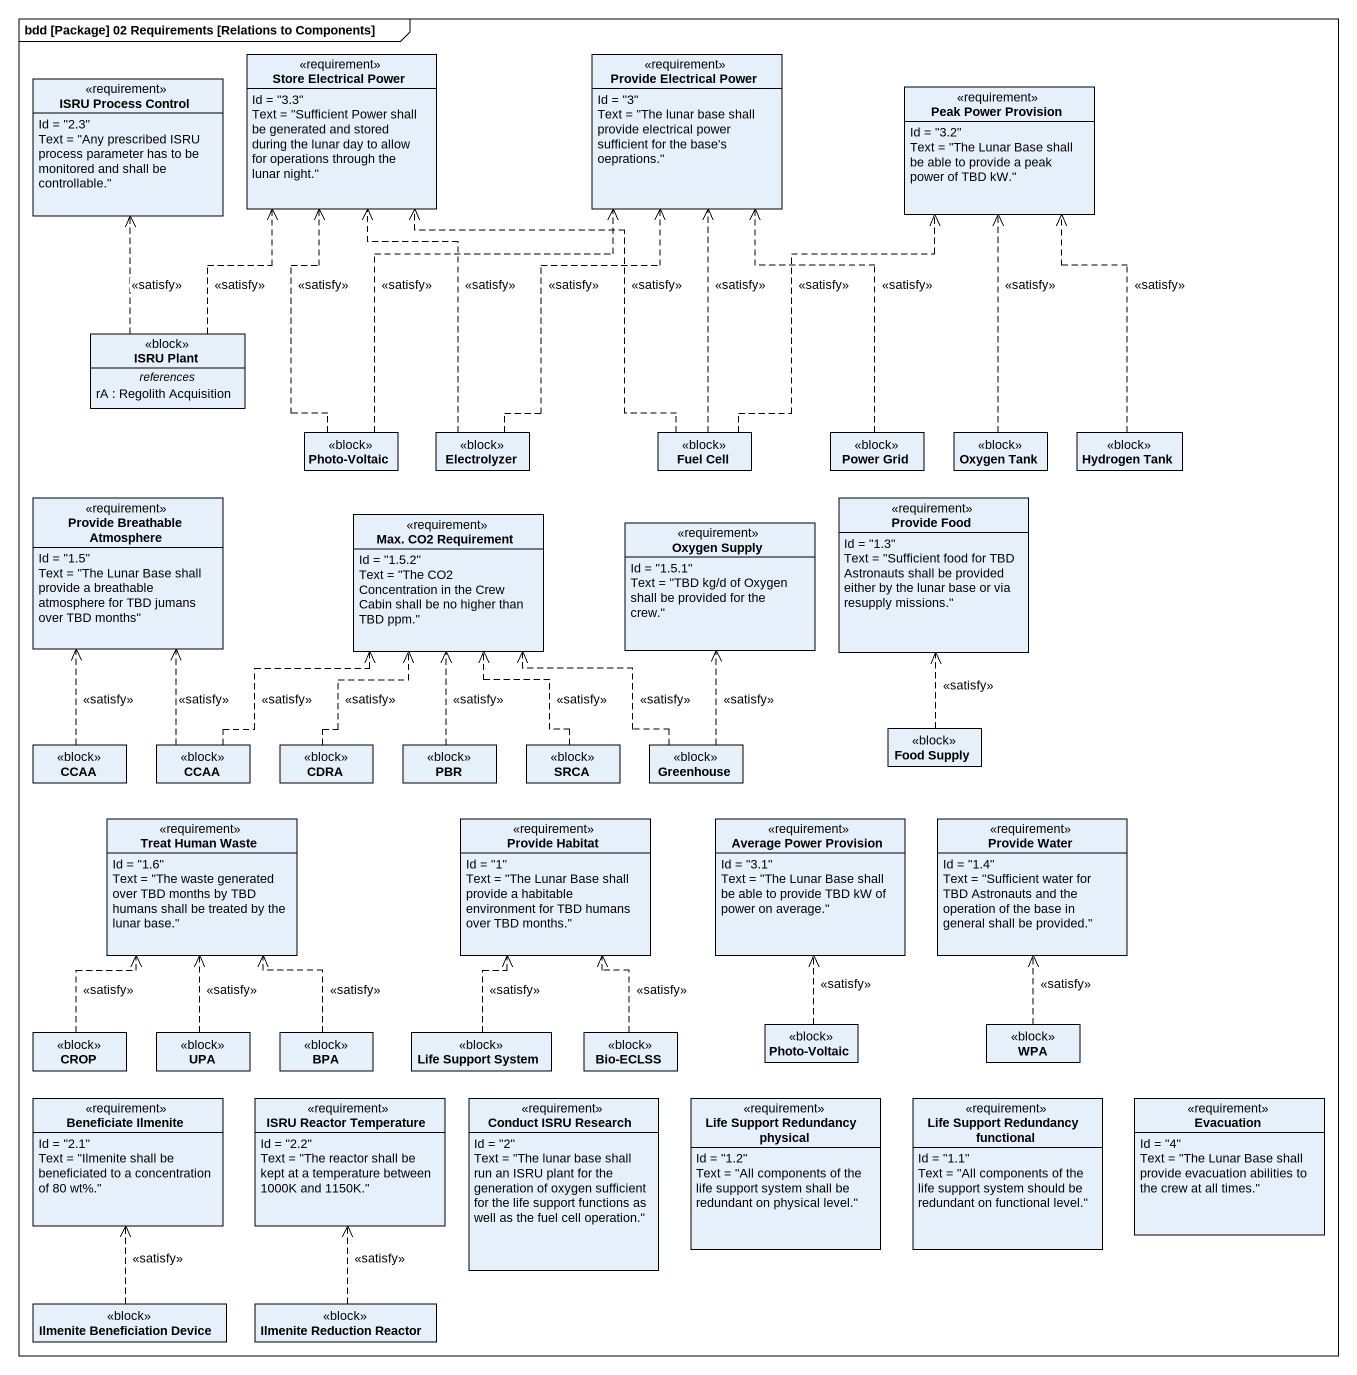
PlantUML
@startuml
mainframe bdd [Package] 02 Requirements [Relations to Components]
hide circle
hide empty members
class "Store Electrical Power" as Store_Electrical_Power <<requirement>> {
  Id = "3.3"
  Text = "Sufficient Power shall be generated and stored during the lunar day to allow for operations through the lunar night."
}
class "Provide Electrical Power" as Provide_Electrical_Power <<requirement>> {
  Id = "3"
  Text = "The lunar base shall provide electrical power sufficient for the base's oeprations."
}
class "ISRU Process Control" as ISRU_Process_Control <<requirement>> {
  Id = "2.3"
  Text = "Any prescribed ISRU process parameter has to be monitored and shall be controllable."
}
class "Peak Power Provision" as Peak_Power_Provision <<requirement>> {
  Id = "3.2"
  Text = "The Lunar Base shall be able to provide a peak power of TBD kW."
}
class "ISRU Plant" as ISRU_Plant <<block>> {
  -- references --
  rA : Regolith Acquisition
}
class "Photo-Voltaic" as Photo_Voltaic <<block>>
class Electrolyzer <<block>>
class "Fuel Cell" as Fuel_Cell <<block>>
class "Power Grid" as Power_Grid <<block>>
class "Oxygen Tank" as Oxygen_Tank <<block>>
class "Hydrogen Tank" as Hydrogen_Tank <<block>>
class "Provide Breathable Atmosphere" as Provide_Breathable <<requirement>> {
  Id = "1.5"
  Text = "The Lunar Base shall provide a breathable atmosphere for TBD jumans over TBD months"
}
class "Provide Food" as Provide_Food <<requirement>> {
  Id = "1.3"
  Text = "Sufficient food for TBD Astronauts shall be provided either by the lunar base or via resupply missions."
}
class "Max. CO2 Requirement" as Max_CO2_Requirement <<requirement>> {
  Id = "1.5.2"
  Text = "The CO2 Concentration in the Crew Cabin shall be no higher than TBD ppm."
}
class "Oxygen Supply" as Oxygen_Supply <<requirement>> {
  Id = "1.5.1"
  Text = "TBD kg/d of Oxygen shall be provided for the crew."
}
class CCAA <<block>>
class "CCAA" as CCAA_2 <<block>>
class CDRA <<block>>
class PBR <<block>>
class SRCA <<block>>
class Greenhouse <<block>>
class "Food Supply" as Food_Supply <<block>>
class "Treat Human Waste" as Treat_Human_Waste <<requirement>> {
  Id = "1.6"
  Text = "The waste generated over TBD months by TBD humans shall be treated by the lunar base."
}
class "Provide Habitat" as Provide_Habitat <<requirement>> {
  Id = "1"
  Text = "The Lunar Base shall provide a habitable environment for TBD humans over TBD months."
}
class "Average Power Provision" as Average_Power_Provision <<requirement>> {
  Id = "3.1"
  Text = "The Lunar Base shall be able to provide TBD kW of power on average."
}
class "Provide Water" as Provide_Water <<requirement>> {
  Id = "1.4"
  Text = "Sufficient water for TBD Astronauts and the operation of the base in general shall be provided."
}
class "Photo-Voltaic" as Photo_Voltaic_2 <<block>>
class WPA <<block>>
class CROP <<block>>
class UPA <<block>>
class BPA <<block>>
class "Life Support System" as Life_Support_System <<block>>
class "Bio-ECLSS" as Bio_ECLSS <<block>>
class "Beneficiate Ilmenite" as Beneficiate_Ilmenite <<requirement>> {
  Id = "2.1"
  Text = "Ilmenite shall be beneficiated to a concentration of 80 wt%."
}
class "ISRU Reactor Temperature" as ISRU_Reactor_Temperature <<requirement>> {
  Id = "2.2"
  Text = "The reactor shall be kept at a temperature between 1000K and 1150K."
}
class "Conduct ISRU Research" as Conduct_ISRU_Research <<requirement>> {
  Id = "2"
  Text = "The lunar base shall run an ISRU plant for the generation of oxygen sufficient for the life support functions as well as the fuel cell operation."
}
class "Life Support Redundancy physical" as Life_Support_Redundancy <<requirement>> {
  Id = "1.2"
  Text = "All components of the life support system shall be redundant on physical level."
}
class "Life Support Redundancy functional" as Life_Support_Redundancy_2 <<requirement>> {
  Id = "1.1"
  Text = "All components of the life support system should be redundant on functional level."
}
class Evacuation <<requirement>> {
  Id = "4"
  Text = "The Lunar Base shall provide evacuation abilities to the crew at all times."
}
class "Ilmenite Beneficiation Device" as Ilmenite_Beneficiation <<block>>
class "Ilmenite Reduction Reactor" as Ilmenite_Reduction_Reactor <<block>>
ISRU_Plant .up.> Store_Electrical_Power : <<satisfy>>
ISRU_Plant .up.> ISRU_Process_Control : <<satisfy>>
Photo_Voltaic .up.> Store_Electrical_Power : <<satisfy>>
Photo_Voltaic .up.> Provide_Electrical_Power : <<satisfy>>
Electrolyzer .up.> Store_Electrical_Power : <<satisfy>>
Electrolyzer .up.> Provide_Electrical_Power : <<satisfy>>
Fuel_Cell .up.> Store_Electrical_Power : <<satisfy>>
Fuel_Cell .up.> Provide_Electrical_Power : <<satisfy>>
Fuel_Cell .up.> Peak_Power_Provision : <<satisfy>>
Power_Grid .up.> Provide_Electrical_Power : <<satisfy>>
Oxygen_Tank .up.> Peak_Power_Provision : <<satisfy>>
Hydrogen_Tank .up.> Peak_Power_Provision : <<satisfy>>
CCAA .up.> Provide_Breathable : <<satisfy>>
CCAA_2 .up.> Provide_Breathable : <<satisfy>>
CCAA_2 .up.> Max_CO2_Requirement : <<satisfy>>
CDRA .up.> Max_CO2_Requirement : <<satisfy>>
PBR .up.> Max_CO2_Requirement : <<satisfy>>
SRCA .up.> Max_CO2_Requirement : <<satisfy>>
Greenhouse .up.> Max_CO2_Requirement : <<satisfy>>
Greenhouse .up.> Oxygen_Supply : <<satisfy>>
Food_Supply .up.> Provide_Food : <<satisfy>>
Photo_Voltaic_2 .up.> Average_Power_Provision : <<satisfy>>
WPA .up.> Provide_Water : <<satisfy>>
CROP .up.> Treat_Human_Waste : <<satisfy>>
UPA .up.> Treat_Human_Waste : <<satisfy>>
BPA .up.> Treat_Human_Waste : <<satisfy>>
Life_Support_System .up.> Provide_Habitat : <<satisfy>>
Bio_ECLSS .up.> Provide_Habitat : <<satisfy>>
Ilmenite_Beneficiation .up.> Beneficiate_Ilmenite : <<satisfy>>
Ilmenite_Reduction_Reactor .up.> ISRU_Reactor_Temperature : <<satisfy>>
@enduml
